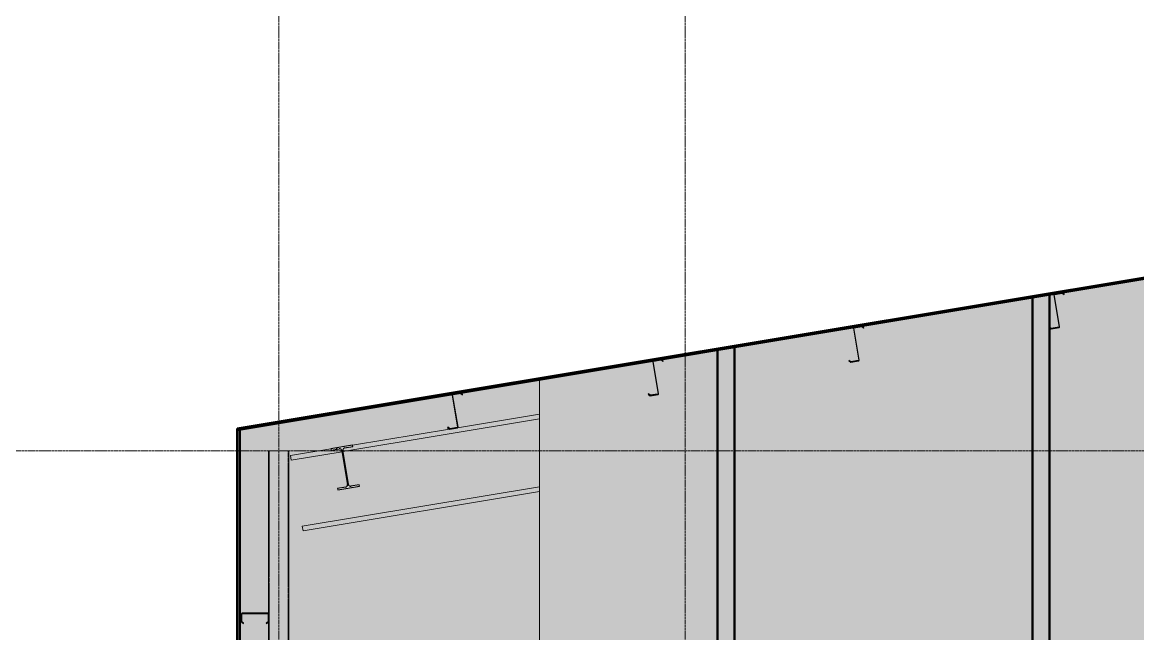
# Model space of a CAD drawing. Header units: inches. Extents: x -26493 to -15674, y -132 to 673.
# Drawn here: x -18113.1 to -17784, y 90 to 270.5 of the extents above; entities that cross this region are included whole.
import ezdxf

# ---------------------------------------------------------------- set-up
doc = ezdxf.new("R2010")
doc.units = ezdxf.units.IN
doc.header["$MEASUREMENT"] = 0
doc.linetypes.add('Grid Line 1_2_', pattern=[0.875, 0.5, -0.125, 0.125, -0.125])
doc.linetypes.add('Hidden 1_8_', pattern=[0.1875, 0.125, -0.0625])
for name, color, linetype, lineweight in [('A-FLOR-LEVL', 51, 'Continuous', 9), ('A-ROOF', 132, 'Continuous', 13), ('A-WALL', 113, 'Continuous', 13), ('I-WALL', 2, 'Continuous', 13), ('S-BEAM', 12, 'Continuous', 9), ('S-COLS', 52, 'Continuous', 9), ('S-GRID', 1, 'Continuous', 9)]:
    doc.layers.add(name, color=color, linetype=linetype, lineweight=lineweight)

# ---------------------------------------------------------------- blocks, each defined once
blk = doc.blocks.new('HSS-Hollow Structural Section-Column - HSS6X6X1_4-556719-Section 1')
at = {"layer": 'S-COLS'}
for points in [[(-22760.82, 0), (-22760.59, 0), (-22760.59, 144), (-22761.05, 144), (-22761.05, 0), (-22760.99, 0)], [(-22755.52, 0), (-22755.52, 144), (-22760.59, 144), (-22760.59, 0)], [(-22755.29, 0), (-22755.05, 0), (-22755.05, 144), (-22755.52, 144), (-22755.52, 0)]]:
    blk.add_hatch(color=256, dxfattribs=at).paths.add_polyline_path(points, flags=0)
for p, q in [((-22761.05, 144), (-22761.05, 95.87)), ((-22760.59, 144), (-22761.05, 144)), ((-22755.52, 144), (-22760.59, 144)), ((-22755.05, 144), (-22755.52, 144)), ((-22755.05, 0), (-22755.05, 144)), ((-22761.05, 93.5), (-22761.05, 47.87)), ((-22761.05, 45.5), (-22761.05, 0))]:
    blk.add_line(p, q, dxfattribs=at)
at = {"layer": 'S-COLS', "linetype": 'Hidden 1_8_'}
for p, q in [((-22760.82, 0), (-22760.82, 144)), ((-22755.29, 144), (-22755.29, 0))]:
    blk.add_line(p, q, dxfattribs=at)
blk = doc.blocks.new('W-Wide Flange - W21X166-556721-Section 1')
at = {"layer": 'S-BEAM'}
h = blk.add_hatch(color=256, dxfattribs=at)
h.paths.add_polyline_path([(-22750.86, 120.39), (-22681.12, 132.01), (-22681.12, 133.39), (-22751.08, 121.73)], flags=0)
h.paths.add_polyline_path([(-22363.8, 184.9), (-22360.55, 185.44), (-22360.77, 186.78), (-22363.8, 186.28)], flags=0)
h = blk.add_hatch(color=256, dxfattribs=at)
h.paths.add_polyline_path([(-22754.34, 141.24), (-22739.33, 143.74), (-22739.38, 144.04), (-22739.66, 144.48), (-22740.17, 144.6), (-22742.58, 144.19), (-22742.64, 144.57), (-22754.56, 142.58)], flags=0)
h.paths.add_polyline_path([(-22739.1, 143.78), (-22681.12, 153.44), (-22681.12, 154.82), (-22736.24, 145.64), (-22736.18, 145.26), (-22738.59, 144.86), (-22739.04, 144.57), (-22739.15, 144.04)], flags=0)
for p, q in [((-22705.29, 150.79), (-22681.12, 154.82)), ((-22739.11, 143.78), (-22681.12, 153.44)), ((-22736.24, 145.64), (-22707.62, 150.41)), ((-22754.56, 142.58), (-22742.64, 144.57)), ((-22754.34, 141.24), (-22754.56, 142.58)), ((-22754.34, 141.24), (-22739.33, 143.74)), ((-22751.08, 121.73), (-22681.12, 133.39)), ((-22750.86, 120.39), (-22681.12, 132.01)), ((-22750.86, 120.39), (-22751.08, 121.73))]:
    blk.add_line(p, q, dxfattribs=at)
blk = doc.blocks.new('Girt_Z - 10_D-V87-Section 1')
at = {"layer": 'S-BEAM', "lineweight": 30}
for p, q in [((-22529.27, 190.08), (-22527.69, 180.58)), ((-22527.58, 180.6), (-22529.16, 190.1)), ((-22526.78, 190.68), (-22529.12, 190.29)), ((-22529.1, 190.19), (-22526.82, 190.57)), ((-22526.82, 190.57), (-22526.28, 190.11)), ((-22526.21, 190.2), (-22526.78, 190.68)), ((-22526.28, 190.11), (-22526.21, 190.2)), ((-22530.57, 180.57), (-22530.64, 180.48)), ((-22530.64, 180.48), (-22530.07, 180)), ((-22530.04, 180.11), (-22530.57, 180.57)), ((-22530.07, 180), (-22527.74, 180.39)), ((-22527.75, 180.49), (-22530.04, 180.11))]:
    blk.add_line(p, q, dxfattribs=at)
for centre, radius, start, end in [((-22529.09, 190.11), 0.187, 99.4623, 189.4623), ((-22529.09, 190.11), 0.0782, 101.585, 189.4623), ((-22527.77, 180.57), 0.0782, 282.5047, 9.4623), ((-22527.77, 180.57), 0.187, 279.4623, 9.4623)]:
    blk.add_arc(centre, radius, start, end, dxfattribs=at)
blk = doc.blocks.new('Girt_Z - 10_D-V88-Section 1')
at = {"layer": 'S-BEAM', "lineweight": 30}
for p, q in [((-22588.46, 180.21), (-22586.87, 170.72)), ((-22586.77, 170.74), (-22588.35, 180.23)), ((-22585.97, 180.82), (-22588.3, 180.43)), ((-22588.29, 180.32), (-22586, 180.7)), ((-22586, 180.7), (-22585.47, 180.25)), ((-22585.4, 180.33), (-22585.97, 180.82)), ((-22585.47, 180.25), (-22585.4, 180.33)), ((-22589.75, 170.7), (-22589.82, 170.62)), ((-22589.82, 170.62), (-22589.25, 170.13)), ((-22589.22, 170.25), (-22589.75, 170.7)), ((-22589.25, 170.13), (-22586.92, 170.52)), ((-22586.93, 170.63), (-22589.22, 170.25))]:
    blk.add_line(p, q, dxfattribs=at)
for centre, radius, start, end in [((-22588.27, 180.24), 0.187, 99.4623, 189.4623), ((-22588.27, 180.24), 0.0782, 101.585, 189.4623), ((-22586.95, 170.71), 0.0782, 282.5047, 9.4623), ((-22586.95, 170.71), 0.187, 279.4623, 9.4623)]:
    blk.add_arc(centre, radius, start, end, dxfattribs=at)
blk = doc.blocks.new('Girt_Z - 10_D-V89-Section 1')
at = {"layer": 'S-BEAM', "lineweight": 30}
for p, q in [((-22647.64, 170.35), (-22646.06, 160.86)), ((-22645.95, 160.87), (-22647.53, 170.37)), ((-22645.15, 170.95), (-22647.49, 170.57)), ((-22647.47, 170.46), (-22645.18, 170.84)), ((-22645.18, 170.84), (-22644.65, 170.38)), ((-22644.58, 170.47), (-22645.15, 170.95)), ((-22644.65, 170.38), (-22644.58, 170.47)), ((-22648.94, 160.84), (-22649.01, 160.76)), ((-22649.01, 160.76), (-22648.44, 160.27)), ((-22648.41, 160.39), (-22648.94, 160.84)), ((-22648.44, 160.27), (-22646.1, 160.66)), ((-22646.12, 160.77), (-22648.41, 160.39))]:
    blk.add_line(p, q, dxfattribs=at)
for centre, radius, start, end in [((-22647.45, 170.38), 0.188, 99.4623, 189.4623), ((-22647.45, 170.38), 0.0782, 101.585, 189.4623), ((-22646.13, 160.84), 0.0782, 282.5047, 9.4623), ((-22646.13, 160.84), 0.187, 279.4623, 9.4623)]:
    blk.add_arc(centre, radius, start, end, dxfattribs=at)
blk = doc.blocks.new('Girt_Z - 10_D-V90-Section 1')
at = {"layer": 'S-BEAM', "lineweight": 30}
for p, q in [((-22706.82, 160.49), (-22705.24, 150.99)), ((-22705.13, 151.01), (-22706.72, 160.5)), ((-22704.33, 161.09), (-22706.67, 160.7)), ((-22706.65, 160.59), (-22704.37, 160.97)), ((-22704.37, 160.97), (-22703.84, 160.52)), ((-22703.76, 160.6), (-22704.33, 161.09)), ((-22703.84, 160.52), (-22703.76, 160.6)), ((-22708.12, 150.98), (-22708.19, 150.89)), ((-22708.19, 150.89), (-22707.62, 150.41)), ((-22707.59, 150.52), (-22708.12, 150.98)), ((-22707.62, 150.41), (-22705.29, 150.79)), ((-22705.3, 150.9), (-22707.59, 150.52))]:
    blk.add_line(p, q, dxfattribs=at)
for centre, radius, start, end in [((-22706.64, 160.52), 0.187, 99.4623, 189.4623), ((-22706.64, 160.52), 0.0782, 101.585, 189.4623), ((-22705.32, 150.98), 0.0782, 282.5047, 9.4623), ((-22705.32, 150.98), 0.188, 279.4623, 9.4623)]:
    blk.add_arc(centre, radius, start, end, dxfattribs=at)
blk = doc.blocks.new('W-Wide Flange - W12X26-556729-Section 1')
at = {"layer": 'S-BEAM'}
h = blk.add_hatch(dxfattribs=at)
h.set_pattern_fill('FP_5', color=256, style=0, pattern_type=2)
h.set_pattern_definition([(45, (-21585.694, 102), (-12.67135, 12.67135), []), (45, (-21585.694, 121.2), (-12.67135, 12.67135), [])])
h.paths.add_polyline_path([(-22740.63, 132.52), (-22734.23, 133.58), (-22734.29, 133.96), (-22736.71, 133.55), (-22737.22, 133.67), (-22737.49, 134.12), (-22739.15, 144.07), (-22739.03, 144.58), (-22738.59, 144.86), (-22736.18, 145.26), (-22736.24, 145.64), (-22742.64, 144.57), (-22742.58, 144.19), (-22740.17, 144.6), (-22739.66, 144.48), (-22739.38, 144.04), (-22737.72, 134.08), (-22737.84, 133.57), (-22738.28, 133.29), (-22740.69, 132.89)], flags=0)
at = {"layer": 'S-BEAM', "lineweight": 30}
for p, q in [((-22736.24, 145.64), (-22742.64, 144.57)), ((-22738.59, 144.86), (-22736.18, 145.26)), ((-22736.18, 145.26), (-22736.24, 145.64)), ((-22742.64, 144.57), (-22742.58, 144.19)), ((-22742.58, 144.19), (-22740.17, 144.6)), ((-22739.38, 144.04), (-22737.72, 134.08)), ((-22737.49, 134.12), (-22739.15, 144.07)), ((-22738.28, 133.29), (-22740.69, 132.89)), ((-22740.69, 132.89), (-22740.63, 132.52)), ((-22740.63, 132.52), (-22734.23, 133.58)), ((-22734.29, 133.96), (-22736.71, 133.55)), ((-22734.23, 133.58), (-22734.29, 133.96))]:
    blk.add_line(p, q, dxfattribs=at)
for centre, start, end in [((-22738.48, 144.19), 99.4623, 189.4623), ((-22740.05, 143.92), 9.4623, 99.4623), ((-22738.39, 133.97), 279.4623, 9.4623), ((-22736.82, 134.23), 189.4623, 279.4623)]:
    blk.add_arc(centre, 0.684, start, end, dxfattribs=at)
blk = doc.blocks.new('Girt_C - 8_D-560233-Section 1')
at = {"layer": 'S-BEAM', "lineweight": 30}
for p, q in [((-22769.05, 95.87), (-22769.05, 93.5)), ((-22768.94, 93.55), (-22768.94, 95.87)), ((-22761.24, 96.05), (-22768.87, 96.05)), ((-22768.87, 95.95), (-22761.24, 95.95)), ((-22761.16, 95.87), (-22761.16, 93.55)), ((-22761.05, 93.5), (-22761.05, 95.87)), ((-22769.05, 93.5), (-22768.48, 93.02)), ((-22768.41, 93.1), (-22768.94, 93.55)), ((-22768.48, 93.02), (-22768.41, 93.1)), ((-22761.16, 93.55), (-22761.7, 93.1)), ((-22761.7, 93.1), (-22761.63, 93.02)), ((-22761.63, 93.02), (-22761.05, 93.5))]:
    blk.add_line(p, q, dxfattribs=at)
for centre, radius, start, end in [((-22768.87, 95.87), 0.188, 90, 180), ((-22768.87, 95.87), 0.0782, 90, 176.9576), ((-22761.24, 95.87), 0.188, 0, 90), ((-22761.24, 95.87), 0.0782, 2.1227, 90)]:
    blk.add_arc(centre, radius, start, end, dxfattribs=at)

msp = doc.modelspace()

# ---------------------------------------------------------------- hatches: boundary and pattern name
at = {"layer": 'A-ROOF', "transparency": 33554611}
msp.add_hatch(color=256, dxfattribs=at).paths.add_polyline_path([(-18049.76, 150.09), (-17645.72, 217.43), (-17645.72, 217.91), (-18049.76, 150.57)], flags=0)
at = {"layer": 'A-WALL', "transparency": 33554611}
msp.add_hatch(color=256, dxfattribs=at).paths.add_polyline_path([(-18048.97, 0), (-18048.97, 150.22), (-18049.76, 150.09), (-18049.76, 0)], flags=0)
at = {"layer": 'I-WALL'}
h = msp.add_hatch(color=256, dxfattribs=at)
h.paths.add_polyline_path([(-17867.84, 180.35), (-17867.75, 180.29), (-17867.87, 180.23), (-17867.85, 180.32)], flags=0)
h.paths.add_polyline_path([(-17862.47, 0), (-17840.58, 0), (-17839.66, 7.94), (-17840.7, 8.37), (-17842.44, 9.17), (-17844.44, 10.57), (-17845.5, 11.61), (-17846.09, 12.81), (-17846.44, 13.9), (-17846.44, 14.25), (-17818.44, 14.25), (-17818.5, 13.25), (-17819.48, 13.25), (-17819.44, 8.12), (-17818.69, 1.25), (-17818.56, 0), (-17814.97, 0), (-17814.97, 43.8), (-17820.72, 43.8), (-17821.27, 43.88), (-17821.79, 44.09), (-17822.23, 44.43), (-17822.57, 44.87), (-17822.8, 45.46), (-17822.86, 45.94), (-17824.74, 55.12), (-17825.34, 55.12), (-17827.26, 55.69), (-17829.02, 56.65), (-17830.74, 58.08), (-17830.85, 58.11), (-17832.49, 58.11), (-17832.82, 58.76), (-17832.95, 58.89), (-17833.08, 61.42), (-17832.52, 61.88), (-17815.32, 61.92), (-17814.97, 62.03), (-17814.97, 189.22), (-17865.38, 180.82), (-17864.81, 180.33), (-17864.88, 180.25), (-17865.41, 180.7), (-17867.84, 180.35), (-17867.84, 180.41), (-17902.97, 174.55), (-17902.97, 0), (-17900.47, 0), (-17900.47, 87), (-17862.47, 87), (-17862.47, 78.89)], flags=0)
h.paths.add_polyline_path([(-17927.02, 170.49), (-17926.93, 170.43), (-17927.05, 170.37), (-17927.03, 170.46)], flags=0)
h.paths.add_polyline_path([(-17960.53, 0), (-17946.47, 0), (-17946.47, 87), (-17908.47, 87), (-17908.47, 0), (-17907.97, 0), (-17907.97, 173.72), (-17924.57, 170.95), (-17924, 170.47), (-17924.07, 170.38), (-17924.6, 170.84), (-17927.02, 170.49), (-17927.02, 170.55), (-17960.53, 164.96), (-17960.53, 78.89)], flags=0)
h.paths.add_polyline_path([(-17749.47, 200.08), (-17749.38, 200.02), (-17749.5, 199.96), (-17749.48, 200.05)], flags=0)
h.paths.add_polyline_path([(-17808.66, 190.22), (-17808.57, 190.15), (-17808.68, 190.1), (-17808.66, 190.19)], flags=0)
h.paths.add_polyline_path([(-17807.03, 180.46), (-17807.12, 180.53), (-17807, 180.58), (-17807.02, 180.49)], flags=0)
h.paths.add_polyline_path([(-17730.47, 0), (-17727.97, 0), (-17727.97, 203.72), (-17747.01, 200.55), (-17746.45, 200.06), (-17746.52, 199.98), (-17747.05, 200.43), (-17749.47, 200.08), (-17749.47, 200.14), (-17806.2, 190.68), (-17805.63, 190.2), (-17805.7, 190.11), (-17806.23, 190.57), (-17808.66, 190.22), (-17808.66, 190.27), (-17809.97, 190.05), (-17809.97, 180.55), (-17809.45, 180.11), (-17807.03, 180.46), (-17807.17, 180.38), (-17809.49, 180), (-17809.97, 180.41), (-17809.97, 41.41), (-17808.66, 41.41), (-17807.37, 36), (-17783.97, 36), (-17783.97, 0), (-17768.47, 0), (-17768.47, 87), (-17730.47, 87), (-17730.47, 38.18)], flags=0)
h.paths.add_polyline_path([(-17690.29, 209.95), (-17690.2, 209.88), (-17690.32, 209.82), (-17690.3, 209.91)], flags=0)
h.paths.add_polyline_path([(-17722.97, 0), (-17687.47, 0), (-17687.47, 87), (-17649.47, 87), (-17649.47, 0), (-17648.22, 0), (-17648.22, 217.01), (-17687.83, 210.41), (-17687.26, 209.92), (-17687.33, 209.84), (-17687.86, 210.29), (-17690.29, 209.95), (-17690.29, 210), (-17722.97, 204.55), (-17722.97, 78.89)], flags=0)
h.paths.add_polyline_path([(-17830.21, 8.12), (-17829.41, 9.13), (-17828.93, 10.5), (-17829, 10.31), (-17829.49, 9.04), (-17830.22, 8.12)], flags=0)
h.paths.add_polyline_path([(-17845.65, 14.5), (-17846.44, 14.5), (-17846.44, 15.25), (-17846.19, 15.75), (-17828.69, 15.75), (-17828.44, 15.24), (-17828.44, 14.5), (-17845.44, 14.5)], flags=0)
h.paths.add_polyline_path([(-17823.08, 14.75), (-17824.25, 14.81), (-17824.32, 14.84), (-17824.46, 14.82), (-17825.05, 15.21), (-17825.1, 15.31), (-17825.2, 15.49), (-17825.56, 17.25), (-17826, 25.79), (-17826.24, 25.83), (-17826.28, 25.88), (-17826.41, 25.92), (-17826.41, 26.16), (-17826.31, 27.29), (-17826.17, 27.33), (-17826.2, 27.39), (-17826.03, 27.65), (-17825.86, 27.71), (-17825.67, 27.74), (-17824.58, 27.75), (-17815.44, 27.72), (-17815.25, 27.61), (-17815.12, 27.41), (-17815.08, 27.29), (-17814.98, 25.92), (-17815.12, 25.77), (-17815.44, 25.75), (-17815.83, 17.25), (-17816.19, 15.49), (-17816.39, 15.11), (-17816.73, 14.84), (-17817.16, 14.75), (-17822.96, 14.75)], flags=0)
h.paths.add_polyline_path([(-17825.44, 25.75), (-17825.45, 25.78), (-17825.45, 25.75)], flags=0)
h.paths.add_polyline_path([(-17832.49, 58.11), (-17832.65, 58.29), (-17832.66, 58.47), (-17832.52, 58.17)], flags=0)
h.paths.add_polyline_path([(-17675.04, 147), (-17677.64, 147.23), (-17680.17, 147.9), (-17682.54, 149.01), (-17684.68, 150.51), (-17686.53, 152.36), (-17688.03, 154.5), (-17689.14, 156.87), (-17689.81, 159.4), (-17690.04, 162), (-17689.81, 164.6), (-17689.14, 167.13), (-17688.03, 169.5), (-17686.53, 171.64), (-17684.68, 173.49), (-17682.54, 174.99), (-17680.17, 176.1), (-17677.64, 176.77), (-17675.04, 177), (-17672.44, 176.77), (-17669.91, 176.1), (-17667.54, 174.99), (-17665.4, 173.49), (-17663.55, 171.64), (-17662.05, 169.5), (-17660.94, 167.13), (-17660.27, 164.6), (-17660.04, 162), (-17660.27, 159.4), (-17660.94, 156.87), (-17662.05, 154.5), (-17663.55, 152.36), (-17665.4, 150.51), (-17667.54, 149.01), (-17669.91, 147.9), (-17672.44, 147.23), (-17674.23, 147.07)], flags=0)
h.paths.add_polyline_path([(-17925.4, 160.73), (-17925.48, 160.8), (-17925.37, 160.86), (-17925.39, 160.77)], flags=0)
h.paths.add_polyline_path([(-17927.85, 160.27), (-17928.42, 160.76), (-17928.35, 160.84), (-17927.82, 160.39), (-17925.4, 160.73), (-17925.53, 160.66), (-17927.82, 160.27)], flags=0)
h.paths.add_polyline_path([(-17925.47, 160.86), (-17927.06, 170.35), (-17926.94, 170.35), (-17925.36, 160.87)], flags=0)
h.paths.add_polyline_path([(-17866.21, 170.6), (-17866.3, 170.66), (-17866.19, 170.72), (-17866.21, 170.63)], flags=0)
h.paths.add_polyline_path([(-17868.67, 170.13), (-17869.24, 170.62), (-17869.17, 170.7), (-17868.64, 170.25), (-17866.21, 170.6), (-17866.35, 170.52), (-17868.64, 170.14)], flags=0)
h.paths.add_polyline_path([(-17866.29, 170.72), (-17867.87, 180.21), (-17867.76, 180.21), (-17866.18, 170.74)], flags=0)
h.paths.add_polyline_path([(-17807.11, 180.58), (-17808.69, 190.08), (-17808.58, 190.08), (-17807, 180.6)], flags=0)
h.paths.add_polyline_path([(-17747.85, 190.33), (-17747.93, 190.39), (-17747.82, 190.45), (-17747.84, 190.36)], flags=0)
h.paths.add_polyline_path([(-17750.3, 189.86), (-17750.87, 190.35), (-17750.8, 190.43), (-17750.27, 189.98), (-17747.85, 190.33), (-17747.98, 190.25), (-17750.27, 189.87)], flags=0)
h.paths.add_polyline_path([(-17747.92, 190.45), (-17749.5, 199.94), (-17749.39, 199.94), (-17747.81, 190.47)], flags=0)
h.paths.add_polyline_path([(-17688.66, 200.19), (-17688.75, 200.26), (-17688.63, 200.31), (-17688.66, 200.22)], flags=0)
h.paths.add_polyline_path([(-17691.12, 199.72), (-17691.69, 200.21), (-17691.62, 200.3), (-17691.09, 199.84), (-17688.66, 200.19), (-17688.8, 200.11), (-17691.09, 199.73)], flags=0)
h.paths.add_polyline_path([(-17688.74, 200.31), (-17690.32, 209.81), (-17690.21, 209.81), (-17688.63, 200.33)], flags=0)
for points in [[(-17809.97, 0), (-17809.97, 190.05), (-17814.97, 189.22), (-17814.97, 0)], [(-17902.97, 0), (-17902.97, 174.55), (-17907.97, 173.72), (-17907.97, 0)]]:
    msp.add_hatch(color=256, dxfattribs=at).paths.add_polyline_path(points, flags=0)
h = msp.add_hatch(color=256, dxfattribs=at)
h.paths.add_polyline_path([(-18040.52, 48), (-18040.61, 47.95), (-18040.66, 48.05), (-18040.58, 48.02)], flags=0)
h.paths.add_polyline_path([(-18040.52, 96), (-18040.61, 95.95), (-18040.66, 96.05), (-18040.58, 96.02)], flags=0)
h.paths.add_polyline_path([(-17984.58, 150.87), (-17984.67, 150.94), (-17984.55, 150.99), (-17984.57, 150.9)], flags=0)
h.paths.add_polyline_path([(-17986.21, 160.63), (-17986.12, 160.56), (-17986.23, 160.5), (-17986.21, 160.59)], flags=0)
h.paths.add_polyline_path([(-18048.97, 0), (-18040.47, 0), (-18040.47, 45.5), (-18041.04, 45.02), (-18041.11, 45.1), (-18040.58, 45.55), (-18040.52, 48), (-18040.47, 48), (-18040.47, 93.5), (-18041.04, 93.02), (-18041.11, 93.1), (-18040.58, 93.55), (-18040.52, 96), (-18040.47, 96), (-18040.47, 144), (-18034.47, 144), (-18034.47, 0), (-17960.53, 0), (-17960.53, 132.01), (-18030.28, 120.39), (-18030.5, 121.73), (-17960.53, 133.39), (-17960.53, 153.44), (-18018.52, 143.78), (-18016.88, 134.08), (-18016.63, 133.67), (-18016.04, 133.57), (-18013.71, 133.96), (-18013.65, 133.58), (-18020.05, 132.52), (-18020.11, 132.89), (-18017.7, 133.29), (-18017.25, 133.58), (-18017.14, 134.12), (-18018.8, 143.73), (-18033.75, 141.24), (-18033.98, 142.58), (-17987.04, 150.41), (-17987.61, 150.89), (-17987.54, 150.98), (-17987.01, 150.52), (-17984.58, 150.87), (-17984.58, 150.81), (-17960.53, 154.82), (-17960.53, 164.96), (-17983.75, 161.09), (-17983.18, 160.6), (-17983.25, 160.52), (-17983.78, 160.97), (-17986.21, 160.63), (-17986.21, 160.68), (-18048.97, 150.22), (-18048.97, 12.02)], flags=0)
h.paths.add_polyline_path([(-18048.28, 48.05), (-18040.66, 48.05), (-18040.66, 47.95), (-18048.28, 47.95)], flags=0)
h.paths.add_polyline_path([(-18048.41, 48), (-18048.28, 48.05), (-18048.36, 47.95)], flags=0)
h.paths.add_polyline_path([(-18047.89, 45.02), (-18048.47, 45.55), (-18048.41, 48), (-18048.36, 47.87), (-18048.36, 45.55), (-18047.82, 45.1)], flags=0)
h.paths.add_polyline_path([(-18048.28, 96.05), (-18040.66, 96.05), (-18040.66, 95.95), (-18048.28, 95.95)], flags=0)
h.paths.add_polyline_path([(-18048.41, 96), (-18048.28, 96.05), (-18048.36, 95.95)], flags=0)
h.paths.add_polyline_path([(-18047.89, 93.02), (-18048.47, 93.55), (-18048.41, 96), (-18048.36, 95.87), (-18048.36, 93.55), (-18047.82, 93.1)], flags=0)
h.paths.add_polyline_path([(-17984.66, 150.99), (-17986.24, 160.49), (-17986.13, 160.49), (-17984.55, 151.01)], flags=0)

# ---------------------------------------------------------------- linework, layer by layer
at = {"layer": 'A-FLOR-LEVL', "linetype": 'Grid Line 1_2_'}
msp.add_line((-18442.29, 144), (-15705.52, 144), dxfattribs=at)
at = {"layer": 'A-ROOF', "lineweight": 50}
for p, q in [((-17645.72, 217.91), (-18049.76, 150.57)), ((-18049.76, 150.09), (-17645.72, 217.43)), ((-18049.76, 150.57), (-18049.76, 150.09))]:
    msp.add_line(p, q, dxfattribs=at)
at = {"layer": 'A-ROOF'}
for q in [(-18049.76, 150.09), (-18049.76, 150.57)]:
    msp.add_line((-18049.76, 150.57), q, dxfattribs=at)
at = {"layer": 'A-WALL', "lineweight": 50}
for p, q in [((-18049.76, 150.09), (-18049.76, 0)), ((-18048.97, 0), (-18048.97, 150.22))]:
    msp.add_line(p, q, dxfattribs=at)
at = {"layer": 'A-WALL'}
msp.add_line((-18049.76, 150.09), (-18049.76, 150.09), dxfattribs=at)
at = {"layer": 'I-WALL', "lineweight": 50}
for p, q in [((-17814.97, 189.22), (-17814.97, 0)), ((-17809.97, 41.41), (-17809.97, 190.05)), ((-17902.97, 0), (-17902.97, 174.55)), ((-17907.97, 173.72), (-17907.97, 0))]:
    msp.add_line(p, q, dxfattribs=at)
at = {"layer": 'I-WALL'}
msp.add_line((-17960.53, 164.96), (-17960.53, 0), dxfattribs=at)
at = {"layer": 'S-GRID', "linetype": 'Grid Line 1_2_'}
for p, q in [((-18037.47, -132), (-18037.47, 609)), ((-17917.47, -132), (-17917.47, 609))]:
    msp.add_line(p, q, dxfattribs=at)

# ---------------------------------------------------------------- block references
at = {"layer": 'S-BEAM'}
for name in ['W-Wide Flange - W21X166-556721-Section 1', 'Girt_Z - 10_D-V87-Section 1', 'Girt_Z - 10_D-V88-Section 1', 'Girt_Z - 10_D-V89-Section 1', 'Girt_Z - 10_D-V90-Section 1', 'W-Wide Flange - W12X26-556729-Section 1', 'Girt_C - 8_D-560233-Section 1']:
    msp.add_blockref(name, (4720.58, 0), dxfattribs=at)
at = {"layer": 'S-COLS'}
msp.add_blockref('HSS-Hollow Structural Section-Column - HSS6X6X1_4-556719-Section 1', (4720.58, 0), dxfattribs=at)

doc.saveas('drawing.dxf')
